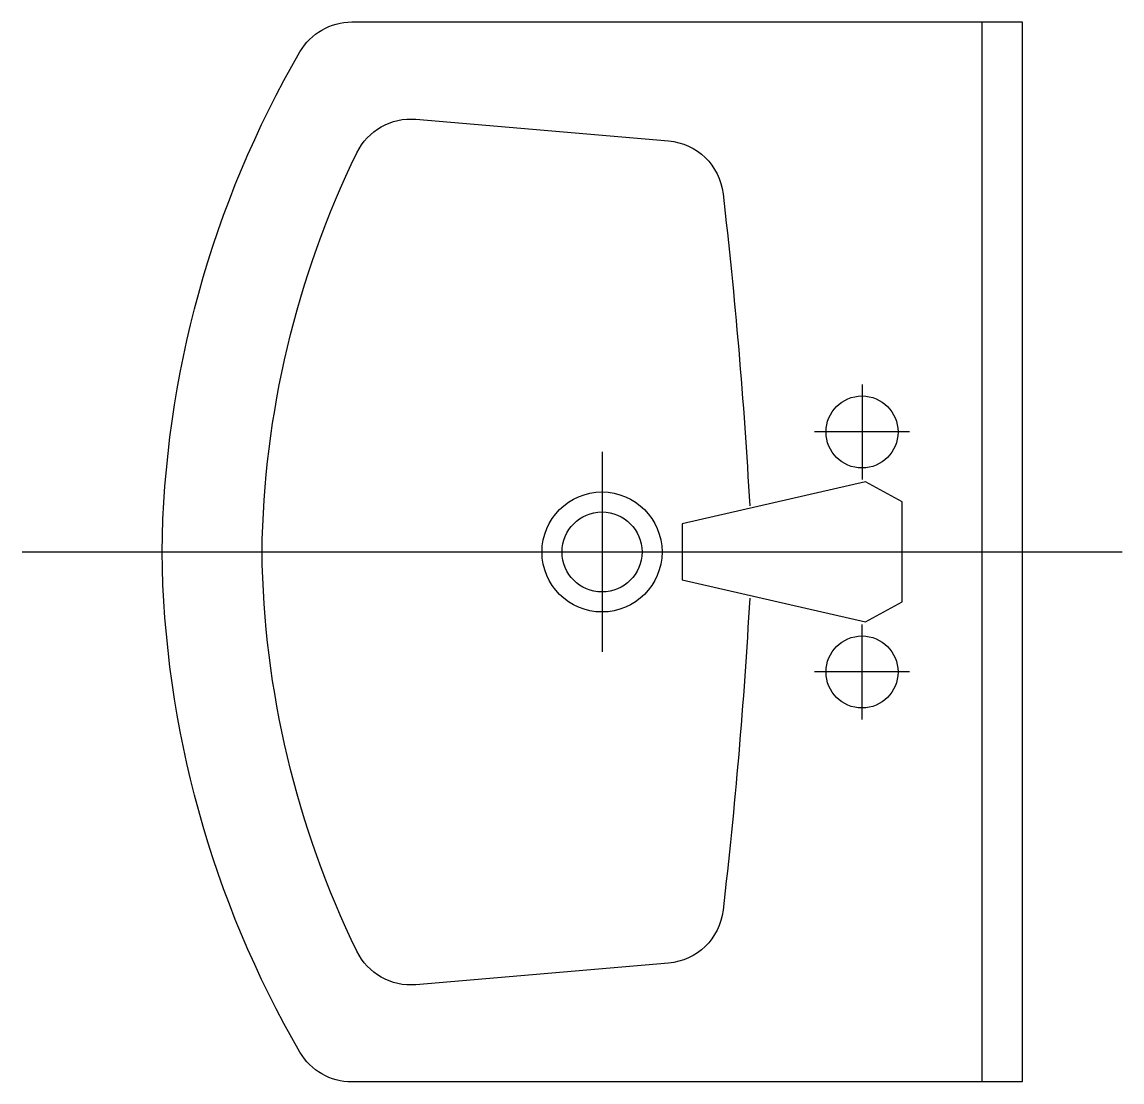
# Model space of a CAD drawing. Header units: millimetres. Extents: x -275 to 275, y -265 to 265.
import ezdxf

# ---------------------------------------------------------------- set-up
doc = ezdxf.new("R2010")
doc.units = ezdxf.units.MM
doc.header["$MEASUREMENT"] = 0
doc.linetypes.add('CENTER', pattern=[2, 1.25, -0.25, 0.25, -0.25])

# ---------------------------------------------------------------- blocks, each defined once
blk = doc.blocks.new('lavabomb')
at = {"ltscale": 0.2}
for p, q in [((-20, -265), (-20, 265)), ((-80, 83.74), (-80, 36.26)), ((-56.26, 60), (-103.74, 60)), ((-210, 50), (-210, -50)), ((-500, 0), (50, 0)), ((-80, -83.74), (-80, -36.26)), ((-56.26, -60), (-103.74, -60))]:
    blk.add_line(p, q, dxfattribs=at)
at = {"color": 8}
blk.add_line((-20, -265), (-20, 265), dxfattribs=at)
at = {"color": 8, "linetype": 'CENTER', "ltscale": 4}
for p, q in [((-80, 83.74), (-80, 36.26)), ((-56.26, 60), (-103.74, 60)), ((-210, 50), (-210, -50)), ((-500, 0), (50, 0)), ((-80, -83.74), (-80, -36.26)), ((-56.26, -60), (-103.74, -60))]:
    blk.add_line(p, q, dxfattribs=at)
at = {"ltscale": 0.2}
for points in [[(0, -265), (-335.06, -265, -0.2674), (-361.01, -250.05, -0.128929), (-430, 0, -0.128929), (-361.01, 250.05, -0.2674), (-335.06, 265), (0, 265), (0, -265)], [(-136.17, -23.06, -0.015064), (-149.49, -179.1, -0.356533), (-176.73, -205.54), (-303.04, -216.38, -0.310359), (-332.58, -199.61, -0.110138), (-380, 0, -0.110138), (-332.58, 199.61, -0.310359), (-303.04, 216.38), (-176.73, 205.54, -0.356533), (-149.49, 179.1, -0.015064), (-136.17, 23.06)]]:
    blk.add_lwpolyline(points, format="xyb", dxfattribs=at)
at = {"color": 0}
for points in [[(0, -265), (-335.06, -265, -0.2674), (-361.01, -250.05, -0.128929), (-430, 0, -0.128929), (-361.01, 250.05, -0.2674), (-335.06, 265), (0, 265), (0, -265)], [(-136.17, -23.06, -0.015064), (-149.49, -179.1, -0.356533), (-176.73, -205.54), (-303.04, -216.38, -0.310359), (-332.58, -199.61, -0.110138), (-380, 0, -0.110138), (-332.58, 199.61, -0.310359), (-303.04, 216.38), (-176.73, 205.54, -0.356533), (-149.49, 179.1, -0.015064), (-136.17, 23.06)]]:
    blk.add_lwpolyline(points, format="xyb", dxfattribs=at)
at = {"ltscale": 0.2}
blk.add_lwpolyline([(-60, 25), (-78.25, 35), (-170, 14), (-170, -14), (-78.25, -35), (-60, -25)], close=True, dxfattribs=at)
at = {"color": 0}
blk.add_lwpolyline([(-60, 25), (-78.25, 35), (-170, 14), (-170, -14), (-78.25, -35), (-60, -25)], close=True, dxfattribs=at)
at = {"ltscale": 0.2}
for centre, radius in [((-80, 60), 18), ((-210, 0), 30), ((-210, 0), 20), ((-80, -60), 18)]:
    blk.add_circle(centre, radius, dxfattribs=at)
at = {"color": 0}
for centre in [(-80, 60), (-80, -60)]:
    blk.add_circle(centre, 18, dxfattribs=at)
blk.add_circle((-210, 0), 30)
at = {"color": 8}
blk.add_circle((-210, 0), 20, dxfattribs=at)

msp = doc.modelspace()

# ---------------------------------------------------------------- block references
msp.add_blockref('lavabomb', (224.93, 0.11))

doc.saveas('drawing.dxf')
